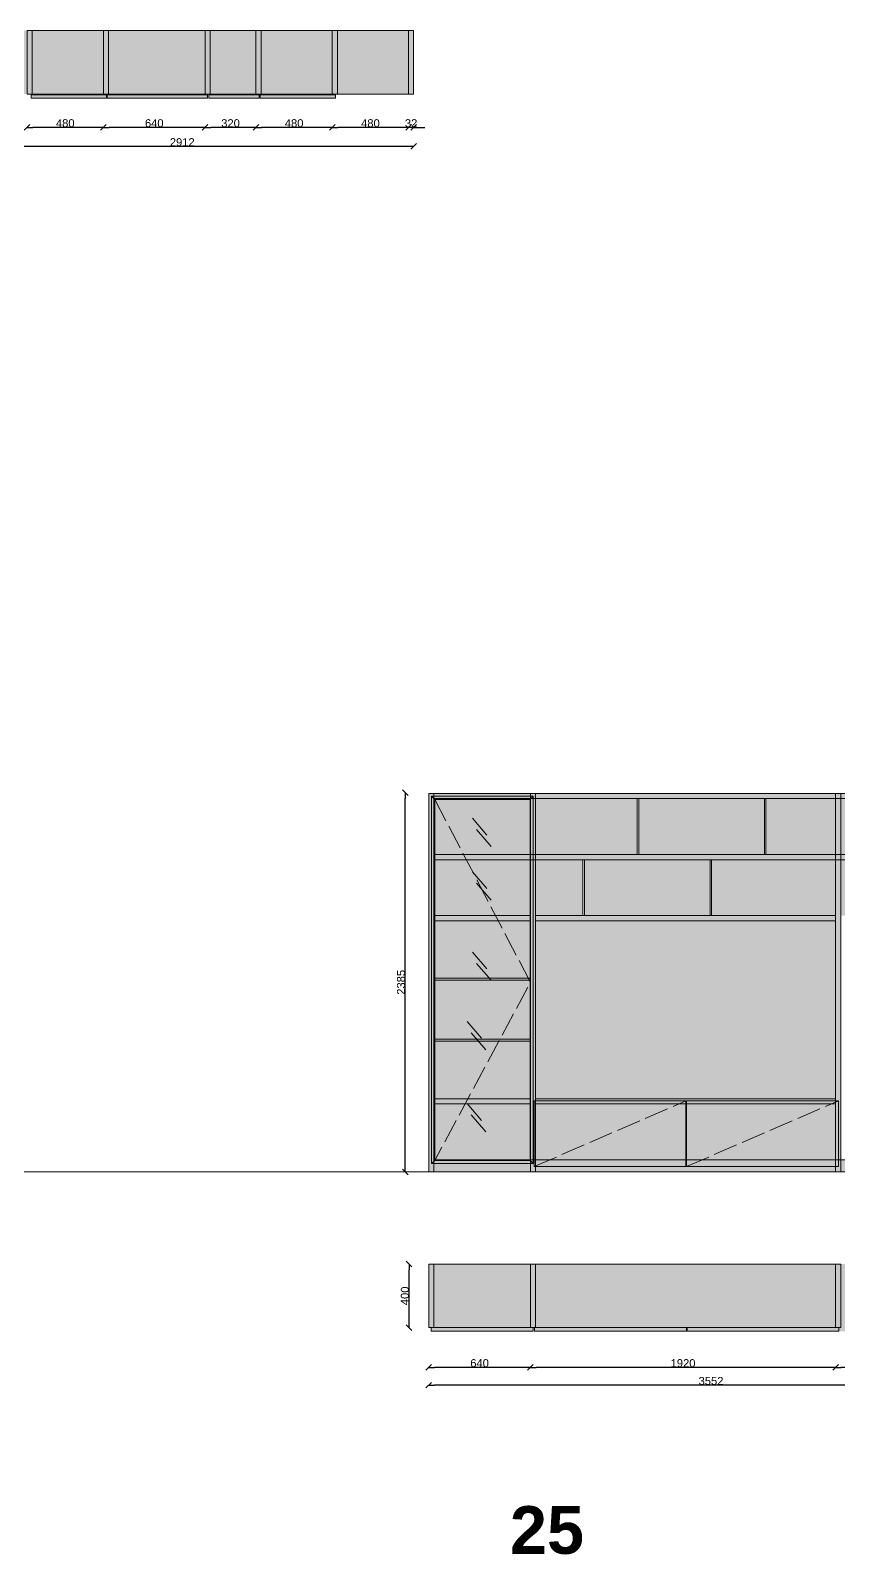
# Model space of a CAD drawing. Header units: millimetres. Extents: x -21288 to 39740, y -2987 to 21739.
# Drawn here: x 2970 to 8054, y -2987 to 6601 of the extents above; entities that cross this region are included whole.
import ezdxf

# ---------------------------------------------------------------- set-up
doc = ezdxf.new("R2010")
doc.units = ezdxf.units.MM
doc.header["$LTSCALE"] = 50
doc.header["$PDMODE"] = 1
doc.header["$PDSIZE"] = -2
doc.linetypes.add('ISO-02 Linea a tratti', pattern=[3.81, 3.048, -0.762])
doc.layers.get('0').update_dxf_attribs({"lineweight": 18})
for name, color, linetype, lineweight in [('Linee arredi', 3, 'Continuous', 5), ('Nessuna', 7, 'Continuous', 5), ('Nessuna_Hatch', 7, 'Continuous', 5), ('Quote', 7, 'Continuous', 5)]:
    doc.layers.add(name, color=color, linetype=linetype, lineweight=lineweight)
doc.styles.add('Arial', font='Arial.ttf')
doc.styles.add('Arial (bold)', font='Arial Bold.ttf')
doc.dimstyles.new('M&C_quote arredo', dxfattribs={"dimtxt": 50.344329, "dimasz": 35.34668, "dimexe": 0, "dimexo": 0, "dimgap": 0.5, "dimtad": 1, "dimdec": 0, "dimtxsty": 'Arial', "dimblk": 'VW_SLASH-2', "dimblk1": 'VW_SLASH-2', "dimblk2": 'VW_SLASH-2', "dimcen": 0, "dimse1": 1, "dimse2": 1, "dimazin": 0, "dimtfac": 1, "dimtdec": 0, "dimtix": 1, "dimtmove": 0, "dimatfit": 0, "dimldrblk": 'VW_SLASH-2', "dimfxl": 0, "dimfxlon": 1, "dimfrac": 2, "dimtolj": 1, "dimarcsym": 0})

# ---------------------------------------------------------------- blocks, each defined once
blk = doc.blocks.new('VW_SLASH-2')
at = {"color": 0, "linetype": 'ByBlock', "lineweight": -2, "transparency": 16777216}
blk.add_line((0, 0), (-1, 0), dxfattribs=at)
at = {"color": 0, "linetype": 'Continuous', "lineweight": -2, "transparency": 16777216, "flags": 128}
blk.add_lwpolyline([(0.5, 0.5), (-0.5, -0.5)], dxfattribs=at)
blk = doc.blocks.new('*D525')
at = {"layer": 'Defpoints', "color": 0, "transparency": 16777216}
for p in [(2948.7, 6201.5), (3428.7, 6201.5), (2948.7, 5991.5)]:
    blk.add_point(p, dxfattribs=at)
at = {"layer": 'Quote', "color": 0, "lineweight": -2, "transparency": 16777216}
blk.add_line((3393.3, 5991.5), (2984, 5991.5), dxfattribs=at)
at = {"layer": 'Quote', "color": 0, "lineweight": -2, "transparency": 16777216, "xscale": 35.3466796875, "yscale": 35.3466796875, "zscale": 35.3466796875, "rotation": 180}
blk.add_blockref('VW_SLASH-2', (2948.7, 5991.5), dxfattribs=at)
at = {"layer": 'Quote', "color": 0, "lineweight": -2, "transparency": 16777216, "xscale": 35.3466796875, "yscale": 35.3466796875, "zscale": 35.3466796875}
blk.add_blockref('VW_SLASH-2', (3428.7, 5991.5), dxfattribs=at)
at = {"layer": 'Quote', "color": 0, "transparency": 16777216, "insert": (3188.7, 6017.7), "char_height": 50.34, "attachment_point": 5, "style": 'Arial'}
blk.add_mtext('\\A1;480', dxfattribs=at)
blk = doc.blocks.new('*D526')
at = {"layer": 'Defpoints', "color": 0, "transparency": 16777216}
for p in [(3428.7, 6201.5), (4068.7, 6201.5), (3428.7, 5991.5)]:
    blk.add_point(p, dxfattribs=at)
at = {"layer": 'Quote', "color": 0, "lineweight": -2, "transparency": 16777216}
blk.add_line((4033.3, 5991.5), (3464, 5991.5), dxfattribs=at)
at = {"layer": 'Quote', "color": 0, "lineweight": -2, "transparency": 16777216, "xscale": 35.3466796875, "yscale": 35.3466796875, "zscale": 35.3466796875, "rotation": 180}
blk.add_blockref('VW_SLASH-2', (3428.7, 5991.5), dxfattribs=at)
at = {"layer": 'Quote', "color": 0, "lineweight": -2, "transparency": 16777216, "xscale": 35.3466796875, "yscale": 35.3466796875, "zscale": 35.3466796875}
blk.add_blockref('VW_SLASH-2', (4068.7, 5991.5), dxfattribs=at)
at = {"layer": 'Quote', "color": 0, "transparency": 16777216, "insert": (3748.7, 6017.7), "char_height": 50.34, "attachment_point": 5, "style": 'Arial'}
blk.add_mtext('\\A1;640', dxfattribs=at)
blk = doc.blocks.new('*D527')
at = {"layer": 'Defpoints', "color": 0, "transparency": 16777216}
for p in [(4068.7, 6201.5), (4388.7, 6201.5), (4068.7, 5991.5)]:
    blk.add_point(p, dxfattribs=at)
at = {"layer": 'Quote', "color": 0, "lineweight": -2, "transparency": 16777216}
blk.add_line((4353.3, 5991.5), (4104, 5991.5), dxfattribs=at)
at = {"layer": 'Quote', "color": 0, "lineweight": -2, "transparency": 16777216, "xscale": 35.3466796875, "yscale": 35.3466796875, "zscale": 35.3466796875, "rotation": 180}
blk.add_blockref('VW_SLASH-2', (4068.7, 5991.5), dxfattribs=at)
at = {"layer": 'Quote', "color": 0, "lineweight": -2, "transparency": 16777216, "xscale": 35.3466796875, "yscale": 35.3466796875, "zscale": 35.3466796875}
blk.add_blockref('VW_SLASH-2', (4388.7, 5991.5), dxfattribs=at)
at = {"layer": 'Quote', "color": 0, "transparency": 16777216, "insert": (4228.7, 6017.7), "char_height": 50.34, "attachment_point": 5, "style": 'Arial'}
blk.add_mtext('\\A1;320', dxfattribs=at)
blk = doc.blocks.new('*D528')
at = {"layer": 'Defpoints', "color": 0, "transparency": 16777216}
for p in [(4388.7, 6201.5), (4868.7, 6201.5), (4388.7, 5991.5)]:
    blk.add_point(p, dxfattribs=at)
at = {"layer": 'Quote', "color": 0, "lineweight": -2, "transparency": 16777216}
blk.add_line((4833.3, 5991.5), (4424, 5991.5), dxfattribs=at)
at = {"layer": 'Quote', "color": 0, "lineweight": -2, "transparency": 16777216, "xscale": 35.3466796875, "yscale": 35.3466796875, "zscale": 35.3466796875, "rotation": 180}
blk.add_blockref('VW_SLASH-2', (4388.7, 5991.5), dxfattribs=at)
at = {"layer": 'Quote', "color": 0, "lineweight": -2, "transparency": 16777216, "xscale": 35.3466796875, "yscale": 35.3466796875, "zscale": 35.3466796875}
blk.add_blockref('VW_SLASH-2', (4868.7, 5991.5), dxfattribs=at)
at = {"layer": 'Quote', "color": 0, "transparency": 16777216, "insert": (4628.7, 6017.7), "char_height": 50.34, "attachment_point": 5, "style": 'Arial'}
blk.add_mtext('\\A1;480', dxfattribs=at)
blk = doc.blocks.new('*D529')
at = {"layer": 'Defpoints', "color": 0, "transparency": 16777216}
for p in [(4868.7, 6201.5), (5348.7, 6228.5), (4868.7, 5991.5)]:
    blk.add_point(p, dxfattribs=at)
at = {"layer": 'Quote', "color": 0, "lineweight": -2, "transparency": 16777216}
blk.add_line((5313.3, 5991.5), (4904, 5991.5), dxfattribs=at)
at = {"layer": 'Quote', "color": 0, "lineweight": -2, "transparency": 16777216, "xscale": 35.3466796875, "yscale": 35.3466796875, "zscale": 35.3466796875, "rotation": 180}
blk.add_blockref('VW_SLASH-2', (4868.7, 5991.5), dxfattribs=at)
at = {"layer": 'Quote', "color": 0, "lineweight": -2, "transparency": 16777216, "xscale": 35.3466796875, "yscale": 35.3466796875, "zscale": 35.3466796875}
blk.add_blockref('VW_SLASH-2', (5348.7, 5991.5), dxfattribs=at)
at = {"layer": 'Quote', "color": 0, "transparency": 16777216, "insert": (5108.7, 6017.7), "char_height": 50.34, "attachment_point": 5, "style": 'Arial'}
blk.add_mtext('\\A1;480', dxfattribs=at)
blk = doc.blocks.new('*D530')
at = {"layer": 'Defpoints', "color": 0, "transparency": 16777216}
for p in [(5348.7, 6228.5), (5380.7, 6152.5), (5348.7, 5991.5)]:
    blk.add_point(p, dxfattribs=at)
at = {"layer": 'Quote', "color": 0, "lineweight": -2, "transparency": 16777216}
for p, q in [((5313.3, 5991.5), (5278, 5991.5)), ((5380.7, 5991.5), (5348.7, 5991.5)), ((5416, 5991.5), (5451.4, 5991.5))]:
    blk.add_line(p, q, dxfattribs=at)
at = {"layer": 'Quote', "color": 0, "lineweight": -2, "transparency": 16777216, "xscale": 35.3466796875, "yscale": 35.3466796875, "zscale": 35.3466796875}
blk.add_blockref('VW_SLASH-2', (5348.7, 5991.5), dxfattribs=at)
at = {"layer": 'Quote', "color": 0, "lineweight": -2, "transparency": 16777216, "xscale": 35.3466796875, "yscale": 35.3466796875, "zscale": 35.3466796875, "rotation": 180}
blk.add_blockref('VW_SLASH-2', (5380.7, 5991.5), dxfattribs=at)
at = {"layer": 'Quote', "color": 0, "transparency": 16777216, "insert": (5364.7, 6017.7), "char_height": 50.34, "attachment_point": 5, "style": 'Arial'}
blk.add_mtext('\\A1;32', dxfattribs=at)
blk = doc.blocks.new('*D532')
at = {"layer": 'Defpoints', "color": 0, "transparency": 16777216}
for p in [(2468.7, 6161.7), (5380.7, 6152.5), (2468.7, 5872)]:
    blk.add_point(p, dxfattribs=at)
at = {"layer": 'Quote', "color": 0, "lineweight": -2, "transparency": 16777216}
blk.add_line((5345.3, 5872), (2504, 5872), dxfattribs=at)
at = {"layer": 'Quote', "color": 0, "lineweight": -2, "transparency": 16777216, "xscale": 35.3466796875, "yscale": 35.3466796875, "zscale": 35.3466796875, "rotation": 180}
blk.add_blockref('VW_SLASH-2', (2468.7, 5872), dxfattribs=at)
at = {"layer": 'Quote', "color": 0, "lineweight": -2, "transparency": 16777216, "xscale": 35.3466796875, "yscale": 35.3466796875, "zscale": 35.3466796875}
blk.add_blockref('VW_SLASH-2', (5380.7, 5872), dxfattribs=at)
at = {"layer": 'Quote', "color": 0, "transparency": 16777216, "insert": (3924.7, 5898.3), "char_height": 50.34, "attachment_point": 5, "style": 'Arial'}
blk.add_mtext('\\A1;2912', dxfattribs=at)
blk = doc.blocks.new('*D655')
at = {"layer": 'Defpoints', "color": 0, "transparency": 16777216}
for p in [(5351.5, -1159.4), (6054.4, -1159.4), (6054.4, -1559.4)]:
    blk.add_point(p, dxfattribs=at)
at = {"layer": 'Quote', "color": 0, "lineweight": -2, "transparency": 16777216}
blk.add_line((5351.5, -1524), (5351.5, -1194.7), dxfattribs=at)
at = {"layer": 'Quote', "color": 0, "lineweight": -2, "transparency": 16777216, "xscale": 35.3466796875, "yscale": 35.3466796875, "zscale": 35.3466796875}
for p, rotation in [((5351.5, -1159.4), 90), ((5351.5, -1559.4), 270)]:
    blk.add_blockref('VW_SLASH-2', p, dxfattribs=dict(at, rotation=rotation))
at = {"layer": 'Quote', "color": 0, "transparency": 16777216, "insert": (5325.3, -1359.4), "char_height": 50.34, "attachment_point": 5, "rotation": 90, "style": 'Arial'}
blk.add_mtext('\\A1;400', dxfattribs=at)
blk = doc.blocks.new('*D642')
at = {"layer": 'Defpoints', "color": 0, "transparency": 16777216}
for p in [(5327.5, 1805.6), (5475.5, 1805.6), (5721.4, -579.4)]:
    blk.add_point(p, dxfattribs=at)
at = {"layer": 'Quote', "color": 0, "lineweight": -2, "transparency": 16777216}
blk.add_line((5327.5, -544), (5327.5, 1770.3), dxfattribs=at)
at = {"layer": 'Quote', "color": 0, "lineweight": -2, "transparency": 16777216, "xscale": 35.3466796875, "yscale": 35.3466796875, "zscale": 35.3466796875}
for p, rotation in [((5327.5, 1805.6), 90), ((5327.5, -579.4), 270)]:
    blk.add_blockref('VW_SLASH-2', p, dxfattribs=dict(at, rotation=rotation))
at = {"layer": 'Quote', "color": 0, "transparency": 16777216, "insert": (5301.3, 613.1), "char_height": 50.34, "attachment_point": 5, "rotation": 90, "style": 'Arial'}
blk.add_mtext('\\A1;2385', dxfattribs=at)
blk = doc.blocks.new('Gruppo-188')
at = {"layer": 'Nessuna_Hatch', "linetype": 'Continuous', "lineweight": 0, "transparency": 33554687}
h = blk.add_hatch(color=251, dxfattribs=at)
h.paths.add_polyline_path([(8648, -23828), (9288, -23828), (9288, -21517), (8648, -21517)])
h.paths.add_polyline_path([(9268, -21537), (9268, -23808), (8668, -23808), (8668, -21537)], flags=16)
at = {"layer": 'Nessuna_Hatch', "linetype": 'Continuous', "lineweight": 5, "transparency": 33554613}
h = blk.add_hatch(color=256, dxfattribs=at)
h.set_gradient(color1=(248, 250, 248), color2=(220, 237, 237))
h.paths.add_polyline_path([(8668, -21537), (9268, -21537), (9268, -23808), (8668, -23808)])
at = {"layer": 'Linee arredi', "linetype": 'Continuous', "lineweight": 5}
for p, q in [((8648, -21517), (8668, -21537)), ((9268, -21537), (9288, -21517)), ((8904.8, -21655), (8995.4, -21760.7)), ((8931.2, -21726.7), (9021.9, -21832.4)), ((8904.8, -21992.3), (8995.4, -22098)), ((8931.2, -22064), (9021.9, -22169.8)), ((8904.8, -22496.7), (8995.4, -22602.4)), ((8931.2, -22568.4), (9021.9, -22674.1)), ((8871.2, -22934.1), (8961.9, -23039.8)), ((8897.7, -23005.8), (8988.3, -23111.6)), ((8871.2, -23450.2), (8961.9, -23555.9)), ((8897.7, -23521.9), (8988.3, -23627.6)), ((8668, -23808), (8648, -23828)), ((9268, -23808), (9288, -23828))]:
    blk.add_line(p, q, dxfattribs=at)
at = {"layer": 'Linee arredi', "linetype": 'Continuous', "lineweight": 5, "flags": 128}
for points in [[(8648, -23828), (9288, -23828), (9288, -21517), (8648, -21517)], [(9268, -21537), (9268, -23808), (8668, -23808), (8668, -21537)]]:
    blk.add_lwpolyline(points, close=True, dxfattribs=at)
at = {"layer": 'Linee arredi', "linetype": 'Continuous', "lineweight": 5, "transparency": 33554687, "flags": 128}
blk.add_lwpolyline([(9268, -21537), (9268, -23808), (8668, -23808), (8668, -21537)], close=True, dxfattribs=at)
at = {"layer": 'Nessuna', "color": 7, "linetype": 'Continuous', "lineweight": 5, "transparency": 33554687, "flags": 128}
blk.add_lwpolyline([(8648, -23828), (9288, -23828), (9288, -21517), (8648, -21517)], close=True, dxfattribs=at)
blk = doc.blocks.new('*D643')
at = {"layer": 'Defpoints', "color": 0, "transparency": 16777216}
for p in [(5475.5, -1709.4), (6115.5, -1709.4), (5475.5, -1809.3)]:
    blk.add_point(p, dxfattribs=at)
at = {"layer": 'Quote', "color": 0, "lineweight": -2, "transparency": 16777216}
blk.add_line((6080.1, -1809.3), (5510.8, -1809.3), dxfattribs=at)
at = {"layer": 'Quote', "color": 0, "lineweight": -2, "transparency": 16777216, "xscale": 35.3466796875, "yscale": 35.3466796875, "zscale": 35.3466796875, "rotation": 180}
blk.add_blockref('VW_SLASH-2', (5475.5, -1809.3), dxfattribs=at)
at = {"layer": 'Quote', "color": 0, "lineweight": -2, "transparency": 16777216, "xscale": 35.3466796875, "yscale": 35.3466796875, "zscale": 35.3466796875}
blk.add_blockref('VW_SLASH-2', (6115.5, -1809.3), dxfattribs=at)
at = {"layer": 'Quote', "color": 0, "transparency": 16777216, "insert": (5795.5, -1783.1), "char_height": 50.34, "attachment_point": 5, "style": 'Arial'}
blk.add_mtext('\\A1;640', dxfattribs=at)
blk = doc.blocks.new('*D644')
at = {"layer": 'Defpoints', "color": 0, "transparency": 16777216}
for p in [(6115.5, -1709.4), (8035.5, -1709.4), (6115.5, -1809.3)]:
    blk.add_point(p, dxfattribs=at)
at = {"layer": 'Quote', "color": 0, "lineweight": -2, "transparency": 16777216}
blk.add_line((8000.1, -1809.3), (6150.8, -1809.3), dxfattribs=at)
at = {"layer": 'Quote', "color": 0, "lineweight": -2, "transparency": 16777216, "xscale": 35.3466796875, "yscale": 35.3466796875, "zscale": 35.3466796875, "rotation": 180}
blk.add_blockref('VW_SLASH-2', (6115.5, -1809.3), dxfattribs=at)
at = {"layer": 'Quote', "color": 0, "lineweight": -2, "transparency": 16777216, "xscale": 35.3466796875, "yscale": 35.3466796875, "zscale": 35.3466796875}
blk.add_blockref('VW_SLASH-2', (8035.5, -1809.3), dxfattribs=at)
at = {"layer": 'Quote', "color": 0, "transparency": 16777216, "insert": (7075.5, -1783.1), "char_height": 50.34, "attachment_point": 5, "style": 'Arial'}
blk.add_mtext('\\A1;1920', dxfattribs=at)
blk = doc.blocks.new('*D645')
at = {"layer": 'Defpoints', "color": 0, "transparency": 16777216}
for p in [(8035.5, -1709.4), (8995.5, -1709.4), (8035.5, -1809.3)]:
    blk.add_point(p, dxfattribs=at)
at = {"layer": 'Quote', "color": 0, "lineweight": -2, "transparency": 16777216}
blk.add_line((8960.1, -1809.3), (8070.8, -1809.3), dxfattribs=at)
at = {"layer": 'Quote', "color": 0, "lineweight": -2, "transparency": 16777216, "xscale": 35.3466796875, "yscale": 35.3466796875, "zscale": 35.3466796875, "rotation": 180}
blk.add_blockref('VW_SLASH-2', (8035.5, -1809.3), dxfattribs=at)
at = {"layer": 'Quote', "color": 0, "lineweight": -2, "transparency": 16777216, "xscale": 35.3466796875, "yscale": 35.3466796875, "zscale": 35.3466796875}
blk.add_blockref('VW_SLASH-2', (8995.5, -1809.3), dxfattribs=at)
at = {"layer": 'Quote', "color": 0, "transparency": 16777216, "insert": (8515.5, -1783.1), "char_height": 50.34, "attachment_point": 5, "style": 'Arial'}
blk.add_mtext('\\A1;960', dxfattribs=at)
blk = doc.blocks.new('*D647')
at = {"layer": 'Defpoints', "color": 0, "transparency": 16777216}
for p in [(5475.5, -1809.3), (9027.5, -1809.3), (5475.5, -1921.3)]:
    blk.add_point(p, dxfattribs=at)
at = {"layer": 'Quote', "color": 0, "lineweight": -2, "transparency": 16777216}
blk.add_line((8992.1, -1921.3), (5510.8, -1921.3), dxfattribs=at)
at = {"layer": 'Quote', "color": 0, "lineweight": -2, "transparency": 16777216, "xscale": 35.3466796875, "yscale": 35.3466796875, "zscale": 35.3466796875, "rotation": 180}
blk.add_blockref('VW_SLASH-2', (5475.5, -1921.3), dxfattribs=at)
at = {"layer": 'Quote', "color": 0, "lineweight": -2, "transparency": 16777216, "xscale": 35.3466796875, "yscale": 35.3466796875, "zscale": 35.3466796875}
blk.add_blockref('VW_SLASH-2', (9027.5, -1921.3), dxfattribs=at)
at = {"layer": 'Quote', "color": 0, "transparency": 16777216, "insert": (7251.5, -1895), "char_height": 50.34, "attachment_point": 5, "style": 'Arial'}
blk.add_mtext('\\A1;3552', dxfattribs=at)

msp = doc.modelspace()

# ---------------------------------------------------------------- hatches: boundary and pattern name
at = {"layer": 'Linee arredi'}
h = msp.add_hatch(color=7, dxfattribs=at)
h.dxf.hatch_style = 1
h.paths.add_polyline_path([(2500.69, 6601.49), (2468.69, 6601.49), (2468.69, 6201.49), (2500.69, 6201.49)])
h.paths.add_polyline_path([(2948.69, 6601.49), (2500.69, 6601.49), (2500.69, 6201.49), (2948.69, 6201.49)])
h.paths.add_polyline_path([(2980.69, 6601.49), (2948.69, 6601.49), (2948.69, 6201.49), (2980.69, 6201.49)])
h.paths.add_polyline_path([(3428.69, 6601.49), (2980.69, 6601.49), (2980.69, 6201.49), (3428.69, 6201.49)])
h.paths.add_polyline_path([(3460.69, 6601.49), (3428.69, 6601.49), (3428.69, 6201.49), (3460.69, 6201.49)])
h.paths.add_polyline_path([(4068.69, 6601.49), (3460.69, 6601.49), (3460.69, 6201.49), (4068.69, 6201.49)])
h.paths.add_polyline_path([(4100.69, 6601.49), (4068.69, 6601.49), (4068.69, 6201.49), (4100.69, 6201.49)])
h.paths.add_polyline_path([(4388.69, 6601.49), (4100.69, 6601.49), (4100.69, 6201.49), (4388.69, 6201.49)])
h.paths.add_polyline_path([(4420.69, 6601.49), (4388.69, 6601.49), (4388.69, 6201.49), (4420.69, 6201.49)])
h.paths.add_polyline_path([(4868.69, 6601.49), (4420.69, 6601.49), (4420.69, 6201.49), (4868.69, 6201.49)])
h.paths.add_polyline_path([(4900.69, 6601.49), (4868.69, 6601.49), (4868.69, 6201.49), (4900.69, 6201.49)])
h.paths.add_polyline_path([(5348.69, 6601.49), (4900.69, 6601.49), (4900.69, 6201.49), (5348.69, 6201.49)])
h.paths.add_polyline_path([(5380.69, 6601.49), (5348.69, 6601.49), (5348.69, 6201.49), (5380.69, 6201.49)])
h = msp.add_hatch(color=252, dxfattribs=at)
h.dxf.hatch_style = 1
h.paths.add_polyline_path([(3447.22, 6197.47), (2973.53, 6197.47), (2973.53, 6175.47), (3447.22, 6175.47)])
h.paths.add_polyline_path([(4084.69, 6197.47), (3452.54, 6197.47), (3452.54, 6175.47), (4084.69, 6175.47)])
h.paths.add_polyline_path([(4407.69, 6197.47), (4091.07, 6197.47), (4091.07, 6175.47), (4407.69, 6175.47)])
h.paths.add_polyline_path([(4889.11, 6197.47), (4415.43, 6197.47), (4415.43, 6175.47), (4889.11, 6175.47)])
h = msp.add_hatch(color=7, dxfattribs=at)
h.dxf.hatch_style = 1
h.paths.add_polyline_path([(5475.48, 1800.65), (5507.48, 1800.65), (5507.48, -579.35), (5475.48, -579.35)])
h = msp.add_hatch(color=7, dxfattribs=at)
h.dxf.hatch_style = 1
h.paths.add_polyline_path([(5507.48, 1768.65), (5507.48, 1800.65), (8995.48, 1800.65), (8995.48, 1768.65)])
h = msp.add_hatch(color=7, dxfattribs=at)
h.dxf.hatch_style = 1
h.paths.add_polyline_path([(6115.48, 1800.65), (6147.48, 1800.65), (6147.48, -579.35), (6115.48, -579.35)])
h = msp.add_hatch(color=254, dxfattribs=at)
h.dxf.hatch_style = 1
h.paths.add_polyline_path([(6787.4, 1768.65), (6147.48, 1768.65), (6147.48, 1416.65), (6787.4, 1416.65)])
h.paths.add_polyline_path([(6797.4, 1768.65), (6797.4, 1416.65), (7587.4, 1416.65), (7587.4, 1768.65)])
h.paths.add_polyline_path([(7597.4, 1416.65), (8035.48, 1416.65), (8035.48, 1768.65), (7597.4, 1768.65)])
h.paths.add_polyline_path([(8035.48, 1032.65), (8035.48, 1384.65), (7255.48, 1384.65), (7255.48, 1032.65)])
h.paths.add_polyline_path([(7245.48, 1032.65), (7245.48, 1384.65), (6455.48, 1384.65), (6455.48, 1032.65)])
h.paths.add_polyline_path([(6445.48, 1384.65), (6147.48, 1384.65), (6147.48, 1032.65), (6445.48, 1032.65)])
h.paths.add_polyline_path([(8067.48, 1032.65), (8637.16, 1032.65), (8637.16, 1384.65), (8067.48, 1384.65)])
h.paths.add_polyline_path([(8647.16, 1032.65), (8995.48, 1032.65), (8995.48, 1384.65), (8647.16, 1384.65)])
h.paths.add_polyline_path([(8995.48, 1416.65), (8995.48, 1768.65), (8312.48, 1768.65), (8312.48, 1416.65)])
h.paths.add_polyline_path([(8302.48, 1768.65), (8067.48, 1768.65), (8067.48, 1416.65), (8302.48, 1416.65)])
h.paths.add_polyline_path([(6147.48, 1000.65), (6147.48, -119.35), (8035.48, -119.35), (8035.48, 1000.65)])
h = msp.add_hatch(color=7, dxfattribs=at)
h.dxf.hatch_style = 1
h.paths.add_polyline_path([(8035.48, 1800.65), (8067.48, 1800.65), (8067.48, -579.35), (8035.48, -579.35)])
h = msp.add_hatch(color=7, dxfattribs=at)
h.dxf.hatch_style = 1
h.paths.add_polyline_path([(5507.48, 1384.65), (5507.48, 1416.65), (8995.48, 1416.65), (8995.48, 1384.65)])
h = msp.add_hatch(color=7, dxfattribs=at)
h.dxf.hatch_style = 1
h.paths.add_polyline_path([(6147.48, 1000.65), (6147.48, 1032.65), (8035.48, 1032.65), (8035.48, 1000.65)])
h = msp.add_hatch(color=252, dxfattribs=at)
h.dxf.hatch_style = 1
h.paths.add_polyline_path([(6147.48, 1000.65), (6147.48, -119.35), (8035.48, -119.35), (8035.48, 1000.65)])
h = msp.add_hatch(color=253, dxfattribs=at)
h.dxf.hatch_style = 1
h.paths.add_polyline_path([(6138.47, -133.35), (7093.47, -133.35), (7093.47, -546.35), (6138.47, -546.35)])
h = msp.add_hatch(color=7, dxfattribs=at)
h.dxf.hatch_style = 1
h.paths.add_polyline_path([(6147.48, -119.35), (8035.48, -119.35), (8035.48, -151.35), (6147.48, -151.35)])
h = msp.add_hatch(color=253, dxfattribs=at)
h.dxf.hatch_style = 1
h.paths.add_polyline_path([(7097.49, -133.35), (8052.49, -133.35), (8052.49, -546.35), (7097.49, -546.35)])
h = msp.add_hatch(color=7, dxfattribs=at)
h.dxf.hatch_style = 1
h.paths.add_polyline_path([(5507.48, -579.35), (5507.48, -503.35), (8995.48, -503.35), (8995.48, -579.35)])
h = msp.add_hatch(color=7, dxfattribs=at)
h.dxf.hatch_style = 1
h.paths.add_polyline_path([(5507.48, -1159.35), (5475.48, -1159.35), (5475.48, -1559.35), (5507.48, -1559.35)])
h.paths.add_polyline_path([(6115.48, -1159.35), (5507.48, -1159.35), (5507.48, -1559.35), (6115.48, -1559.35)])
h.paths.add_polyline_path([(6147.48, -1159.35), (6115.48, -1159.35), (6115.48, -1559.35), (6133.16, -1559.35), (6147.48, -1559.35)])
h.paths.add_polyline_path([(8035.48, -1159.35), (6147.48, -1159.35), (6147.48, -1559.35), (7097.49, -1559.35), (8035.48, -1559.35)])
h.paths.add_polyline_path([(8067.48, -1159.35), (8035.48, -1159.35), (8035.48, -1559.35), (8056.44, -1559.35), (8067.48, -1559.35)])
h.paths.add_polyline_path([(8995.48, -1159.35), (8067.48, -1159.35), (8067.48, -1559.35), (8995.48, -1559.35)])
h.paths.add_polyline_path([(9027.48, -1159.35), (8995.48, -1159.35), (8995.48, -1559.35), (9017.99, -1559.35), (9027.48, -1559.35)])
h = msp.add_hatch(color=252, dxfattribs=at)
h.dxf.hatch_style = 1
h.paths.add_polyline_path([(9017.99, -1559.35), (8056.44, -1559.35), (8056.44, -1582.07), (9017.99, -1582.07)])
h.paths.add_polyline_path([(8056.32, -1559.35), (7100.59, -1559.35), (7100.59, -1582.07), (8056.32, -1582.07)])
h.paths.add_polyline_path([(7097.49, -1559.35), (6141.64, -1559.35), (6141.64, -1582.07), (7097.49, -1582.07)])
h.paths.add_polyline_path([(6133.16, -1559.35), (5491.48, -1559.35), (5491.48, -1582.07), (6133.16, -1582.07)])

# ---------------------------------------------------------------- linework, layer by layer
msp.add_line((-21288.29, -579.35), (39740.16, -579.35))
at = {"layer": 'Linee arredi', "linetype": 'ISO-02 Linea a tratti', "lineweight": 5, "transparency": 33554687}
for p, q in [((6138.47, -546.35), (7093.47, -133.35)), ((7097.49, -546.35), (8052.49, -133.35))]:
    msp.add_line(p, q, dxfattribs=at)
at = {"layer": 'Linee arredi', "linetype": 'Continuous', "lineweight": 15, "transparency": 33554687, "flags": 128}
for points in [[(2948.69, 6601.49), (2980.69, 6601.49), (2980.69, 6201.49), (2948.69, 6201.49)], [(2980.69, 6601.49), (3428.69, 6601.49), (3428.69, 6201.49), (2980.69, 6201.49)], [(3428.69, 6601.49), (3460.69, 6601.49), (3460.69, 6201.49), (3428.69, 6201.49)], [(3460.69, 6601.49), (4068.69, 6601.49), (4068.69, 6201.49), (3460.69, 6201.49)], [(4068.69, 6601.49), (4100.69, 6601.49), (4100.69, 6201.49), (4068.69, 6201.49)], [(4100.69, 6601.49), (4388.69, 6601.49), (4388.69, 6201.49), (4100.69, 6201.49)], [(4388.69, 6601.49), (4420.69, 6601.49), (4420.69, 6201.49), (4388.69, 6201.49)], [(4420.69, 6601.49), (4868.69, 6601.49), (4868.69, 6201.49), (4420.69, 6201.49)], [(4868.69, 6601.49), (4900.69, 6601.49), (4900.69, 6201.49), (4868.69, 6201.49)], [(4900.69, 6601.49), (5348.69, 6601.49), (5348.69, 6201.49), (4900.69, 6201.49)], [(5348.69, 6601.49), (5380.69, 6601.49), (5380.69, 6201.49), (5348.69, 6201.49)], [(3447.22, 6197.47), (2973.53, 6197.47), (2973.53, 6175.47), (3447.22, 6175.47)], [(4084.69, 6197.47), (3452.54, 6197.47), (3452.54, 6175.47), (4084.69, 6175.47)], [(4091.07, 6197.47), (4407.69, 6197.47), (4407.69, 6175.47), (4091.07, 6175.47)], [(4415.43, 6197.47), (4889.11, 6197.47), (4889.11, 6175.47), (4415.43, 6175.47)], [(5475.48, 1800.65), (5507.48, 1800.65), (5507.48, -579.35), (5475.48, -579.35)], [(5507.48, 1768.65), (5507.48, 1800.65), (8995.48, 1800.65), (8995.48, 1768.65)], [(6115.48, 1800.65), (6147.48, 1800.65), (6147.48, -579.35), (6115.48, -579.35)], [(8035.48, 1800.65), (8067.48, 1800.65), (8067.48, -579.35), (8035.48, -579.35)], [(5507.48, 1384.65), (5507.48, 1416.65), (8995.48, 1416.65), (8995.48, 1384.65)], [(6147.48, 1000.65), (6147.48, 1032.65), (8035.48, 1032.65), (8035.48, 1000.65)], [(6138.47, -133.35), (7093.47, -133.35), (7093.47, -546.35), (6138.47, -546.35)], [(6147.48, -119.35), (8035.48, -119.35), (8035.48, -151.35), (6147.48, -151.35)], [(7097.49, -133.35), (8052.49, -133.35), (8052.49, -546.35), (7097.49, -546.35)], [(5507.48, -579.35), (5507.48, -503.35), (8995.48, -503.35), (8995.48, -579.35)], [(5475.48, -1159.35), (5507.48, -1159.35), (5507.48, -1559.35), (5475.48, -1559.35)], [(6115.48, -1159.35), (5507.48, -1159.35), (5507.48, -1559.35), (6115.48, -1559.35)], [(6115.48, -1159.35), (8035.48, -1159.35), (8035.48, -1559.35), (6115.48, -1559.35)], [(6115.48, -1159.35), (6147.48, -1159.35), (6147.48, -1559.35), (6115.48, -1559.35)], [(8035.48, -1159.35), (8067.48, -1159.35), (8067.48, -1559.35), (8035.48, -1559.35)], [(5491.48, -1559.35), (6133.16, -1559.35), (6133.16, -1582.07), (5491.48, -1582.07)], [(6141.64, -1559.35), (7097.49, -1559.35), (7097.49, -1582.07), (6141.64, -1582.07)], [(7100.59, -1559.35), (8056.44, -1559.35), (8056.44, -1582.07), (7100.59, -1582.07)]]:
    msp.add_lwpolyline(points, close=True, dxfattribs=at)
at = {"layer": 'Linee arredi', "linetype": 'ISO-02 Linea a tratti', "lineweight": 5, "transparency": 33554687, "flags": 128}
msp.add_lwpolyline([(5513.45, 1763.68), (6115.48, 613.41), (5513.45, -507.37)], dxfattribs=at)
at = {"layer": 'Linee arredi', "linetype": 'Continuous', "lineweight": 5, "transparency": 33554687, "flags": 128}
for points in [[(6787.4, 1768.65), (6797.4, 1768.65), (6797.4, 1416.65), (6787.4, 1416.65)], [(7587.4, 1768.65), (7597.4, 1768.65), (7597.4, 1416.65), (7587.4, 1416.65)], [(6445.48, 1384.65), (6455.48, 1384.65), (6455.48, 1032.65), (6445.48, 1032.65)], [(7245.48, 1384.65), (7255.48, 1384.65), (7255.48, 1032.65), (7245.48, 1032.65)], [(5507.48, 1000.65), (5507.48, 1032.65), (6115.48, 1032.65), (6115.48, 1000.65)], [(5507.48, 626.95), (5507.48, 638.95), (6115.48, 638.95), (6115.48, 626.95)], [(5507.48, 243.26), (5507.48, 255.26), (6115.48, 255.26), (6115.48, 243.26)], [(5507.48, -151.35), (5507.48, -119.35), (6115.48, -119.35), (6115.48, -151.35)], [(6147.48, -151.35), (6147.48, -119.35), (8035.48, -119.35), (8035.48, -151.35)]]:
    msp.add_lwpolyline(points, close=True, dxfattribs=at)

# ---------------------------------------------------------------- block references
at = {"layer": 'Linee arredi', "transparency": 33554687}
msp.add_blockref('Gruppo-188', (-3154.52, 23300.65), dxfattribs=at)

# ---------------------------------------------------------------- texts
at = {"layer": 'Linee arredi', "transparency": 33554687, "insert": (5986.4, -2986.66), "char_height": 300, "attachment_point": 7, "line_spacing_factor": 1.006858, "style": 'Arial (bold)'}
msp.add_mtext('25', dxfattribs=at)

# ---------------------------------------------------------------- dimensions: what is measured, and where the dimension line sits
at = {"layer": 'Quote', "color": 7}
for base, p1, p2, picture, middle in [((2468.69, 5872.05), (5380.69, 6152.47), (2468.69, 6161.71), '*D532', (3924.69, 5898.25)), ((2948.69, 5991.47), (3428.69, 6201.49), (2948.69, 6201.49), '*D525', (3188.69, 6017.68)), ((3428.69, 5991.47), (4068.69, 6201.49), (3428.69, 6201.49), '*D526', (3748.69, 6017.68)), ((4068.69, 5991.47), (4388.69, 6201.49), (4068.69, 6201.49), '*D527', (4228.69, 6017.7)), ((4388.69, 5991.47), (4868.69, 6201.49), (4388.69, 6201.49), '*D528', (4628.69, 6017.68)), ((4868.69, 5991.47), (5348.69, 6228.47), (4868.69, 6201.49), '*D529', (5108.69, 6017.68)), ((5348.69, 5991.47), (5380.69, 6152.47), (5348.69, 6228.47), '*D530', (5364.69, 6017.7)), ((5475.48, -1809.26), (6115.48, -1709.35), (5475.48, -1709.35), '*D643', (5795.48, -1783.06)), ((6115.48, -1809.26), (8035.48, -1709.35), (6115.48, -1709.35), '*D644', (7075.48, -1783.06)), ((8035.48, -1809.26), (8995.48, -1709.35), (8035.48, -1709.35), '*D645', (8515.48, -1783.06)), ((5475.48, -1921.26), (9027.48, -1809.26), (5475.48, -1809.26), '*D647', (7251.48, -1895.04))]:
    dim = msp.add_linear_dim(base=base, p1=p1, p2=p2, dimstyle='M&C_quote arredo', override={"dimpost": '<>', "dimtmove": 1}, dxfattribs=at)
    dim.commit()
    dim.dimension.update_dxf_attribs({"geometry": picture, "text_midpoint": middle})
for base, p1, p2, picture, middle in [((5327.48, 1805.65), (5721.39, -579.35), (5475.48, 1805.65), '*D642', (5301.26, 613.15)), ((5351.48, -1159.35), (6054.39, -1559.35), (6054.39, -1159.35), '*D655', (5325.27, -1359.35))]:
    dim = msp.add_linear_dim(base=base, p1=p1, p2=p2, angle=270, dimstyle='M&C_quote arredo', override={"dimpost": '<>', "dimtmove": 1}, dxfattribs=at)
    dim.commit()
    dim.dimension.update_dxf_attribs({"geometry": picture, "text_midpoint": middle})

doc.saveas('drawing.dxf')
